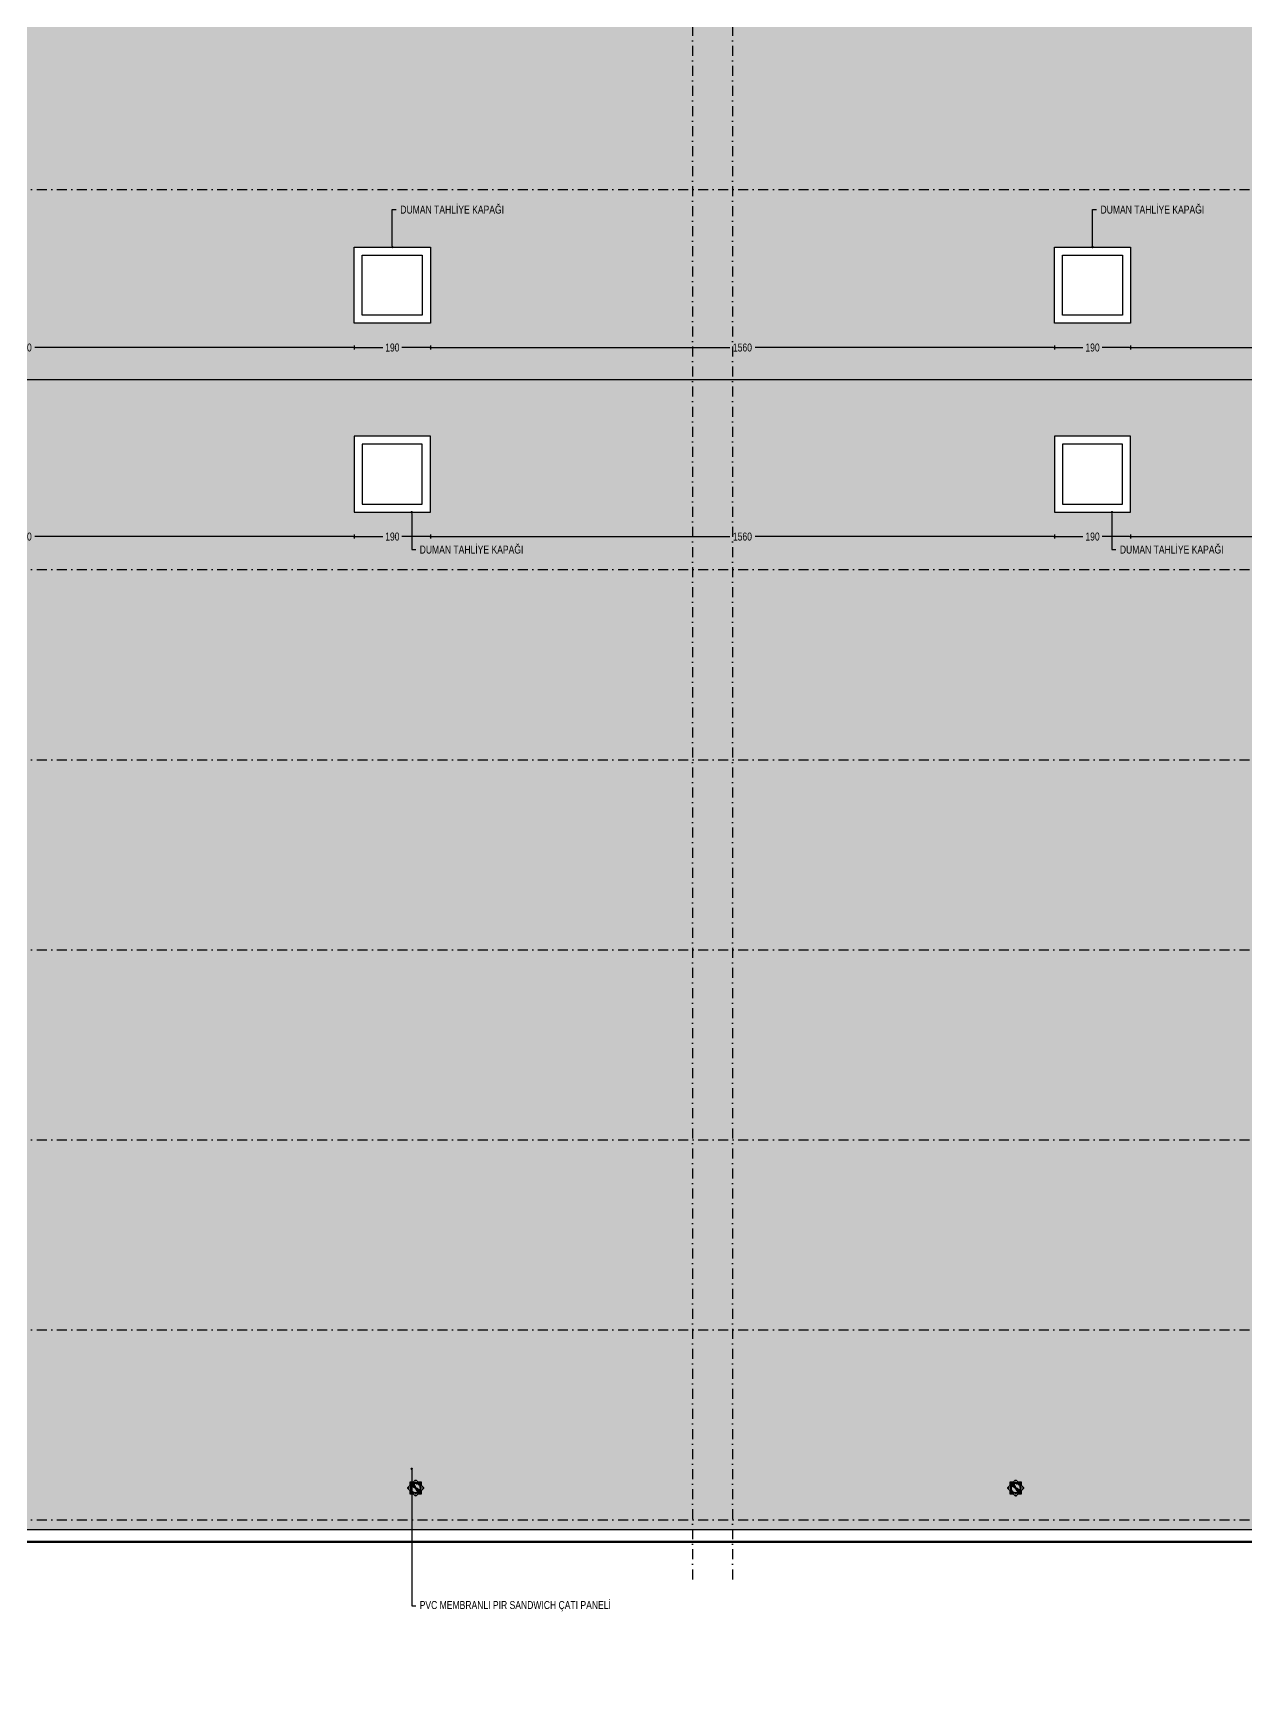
# Model space of a CAD drawing. Header units: centimetres. Extents: x 26569 to 160723, y -3143 to 14565.
# Drawn here: x 113858 to 116888, y 1129 to 5279 of the extents above; entities that cross this region are included whole.
import ezdxf
from ezdxf import colors
from ezdxf.entities.mleader import LeaderData, LeaderLine
from ezdxf.enums import TextEntityAlignment as Align
from ezdxf.math import Vec2, Vec3

# ---------------------------------------------------------------- set-up
doc = ezdxf.new("R2010")
doc.units = ezdxf.units.CM
doc.header["$LTSCALE"] = 100
doc.linetypes.add('DASHDOT2', pattern=[0.5, 0.25, -0.125, 0, -0.125])
for name, color, linetype in [('A-ANNO-DIMS', 187, 'Continuous'), ('A-ANNO-GRID', 155, 'DASHDOT2'), ('A-ELEV-01', 255, 'Continuous'), ('A-HATCH', 253, 'Continuous'), ('A-ROOF-OTLN', 32, 'Continuous'), ('GEB-KONTUR-A', 5, 'Continuous')]:
    doc.layers.add(name, color=color, linetype=linetype)
doc.layers.add('Arbeitspunkt(DIN)', color=7, linetype='Continuous', lineweight=25)
doc.layers.add('GEB-ZONE', color=1, linetype='Continuous', lineweight=50)
for name, color, linetype, lineweight, true_color in [('GEB-ART-NR', 1, 'Continuous', 18, 0xff0000), ('GEB-BEZUG', 2, 'Continuous', 50, 0xffff00), ('GEB-TEXT', 5, 'Continuous', 18, 0x0000ff)]:
    doc.layers.add(name, color=color, linetype=linetype, lineweight=lineweight, true_color=true_color)
doc.styles.add('Fields_100', font='act_simplex.shx', dxfattribs={"width": 0.8, "height": 20})
doc.styles.get("Standard").update_dxf_attribs({"font": 'act_simplex.shx', "width": 0.8, "height": 18})
doc.dimstyles.new('FIELDS_100', dxfattribs={"dimscale": 0, "dimtxt": 20, "dimasz": 5, "dimexe": 5, "dimexo": 5, "dimgap": 5, "dimtad": 0, "dimdec": 0, "dimzin": 0, "dimdsep": 46, "dimtxsty": 'Fields_100', "dimblk": 'DOT', "dimcen": 0.09, "dimclrt": 50, "dimadec": 0, "dimazin": 0, "dimtfac": 1, "dimtdec": 0, "dimtix": 1, "dimtofl": 0, "dimtmove": 1, "dimatfit": 3, "dimfxl": 5, "dimfxlon": 1, "dimtolj": 1, "dimtzin": 0, "dimarcsym": 0})

# ---------------------------------------------------------------- blocks, each defined once
blk = doc.blocks.new('_Dot')
at = {"color": 0, "linetype": 'ByBlock', "lineweight": -2}
blk.add_line((-0.5, 0), (-1, 0), dxfattribs=at)
at = {"color": 0, "linetype": 'ByBlock', "const_width": 0.5}
blk.add_lwpolyline([(-0.25, 0, 1), (0.25, 0, 1)], format="xyb", close=True, dxfattribs=at)
blk = doc.blocks.new('*D795')
at = {"layer": 'A-ANNO-DIMS', "color": 0, "lineweight": -2, "transparency": 16777216}
for p, q in [((113000.3, 4498.7), (113000.3, 4488.7)), ((113005.3, 4493.7), (113798.6, 4493.7)), ((114655.3, 4493.7), (113861.9, 4493.7)), ((114660.3, 4498.7), (114660.3, 4488.7))]:
    blk.add_line(p, q, dxfattribs=at)
at = {"layer": 'DEFPOINTS', "color": 0, "transparency": 16777216}
for p in [(113000.3, 4554.9), (114660.3, 4554.9), (114660.3, 4493.7)]:
    blk.add_point(p, dxfattribs=at)
at = {"layer": 'A-ANNO-DIMS', "color": 0, "lineweight": -2, "transparency": 16777216, "xscale": 5, "yscale": 5, "zscale": 5, "rotation": 180}
blk.add_blockref('_Dot', (113000.3, 4493.7), dxfattribs=at)
at = {"layer": 'A-ANNO-DIMS', "color": 0, "lineweight": -2, "transparency": 16777216, "xscale": 5, "yscale": 5, "zscale": 5}
blk.add_blockref('_Dot', (114660.3, 4493.7), dxfattribs=at)
at = {"layer": 'A-ANNO-DIMS', "color": 50, "transparency": 16777216, "insert": (113830.3, 4493.7), "char_height": 20, "attachment_point": 5, "style": 'Fields_100'}
blk.add_mtext('\\A1;1660', dxfattribs=at)
blk = doc.blocks.new('*D796')
at = {"layer": 'A-ANNO-DIMS', "color": 0, "lineweight": -2, "transparency": 16777216}
for p, q in [((114660.3, 4498.7), (114660.3, 4488.7)), ((114665.3, 4493.7), (114731.2, 4493.7)), ((114845.3, 4493.7), (114779.3, 4493.7)), ((114850.3, 4498.7), (114850.3, 4488.7))]:
    blk.add_line(p, q, dxfattribs=at)
at = {"layer": 'DEFPOINTS', "color": 0, "transparency": 16777216}
for p in [(114660.3, 4554.9), (114850.3, 4554.9), (114850.3, 4493.7)]:
    blk.add_point(p, dxfattribs=at)
at = {"layer": 'A-ANNO-DIMS', "color": 0, "lineweight": -2, "transparency": 16777216, "xscale": 5, "yscale": 5, "zscale": 5, "rotation": 180}
blk.add_blockref('_Dot', (114660.3, 4493.7), dxfattribs=at)
at = {"layer": 'A-ANNO-DIMS', "color": 0, "lineweight": -2, "transparency": 16777216, "xscale": 5, "yscale": 5, "zscale": 5}
blk.add_blockref('_Dot', (114850.3, 4493.7), dxfattribs=at)
at = {"layer": 'A-ANNO-DIMS', "color": 50, "transparency": 16777216, "insert": (114755.3, 4493.7), "char_height": 20, "attachment_point": 5, "style": 'Fields_100'}
blk.add_mtext('\\A1;190', dxfattribs=at)
blk = doc.blocks.new('*D797')
at = {"layer": 'A-ANNO-DIMS', "color": 0, "lineweight": -2, "transparency": 16777216}
for p, q in [((114850.3, 4498.7), (114850.3, 4488.7)), ((114855.3, 4493.7), (115598.6, 4493.7)), ((116405.3, 4493.7), (115661.9, 4493.7)), ((116410.3, 4498.7), (116410.3, 4488.7))]:
    blk.add_line(p, q, dxfattribs=at)
at = {"layer": 'DEFPOINTS', "color": 0, "transparency": 16777216}
for p in [(114850.3, 4554.9), (116410.3, 4554.9), (116410.3, 4493.7)]:
    blk.add_point(p, dxfattribs=at)
at = {"layer": 'A-ANNO-DIMS', "color": 0, "lineweight": -2, "transparency": 16777216, "xscale": 5, "yscale": 5, "zscale": 5, "rotation": 180}
blk.add_blockref('_Dot', (114850.3, 4493.7), dxfattribs=at)
at = {"layer": 'A-ANNO-DIMS', "color": 0, "lineweight": -2, "transparency": 16777216, "xscale": 5, "yscale": 5, "zscale": 5}
blk.add_blockref('_Dot', (116410.3, 4493.7), dxfattribs=at)
at = {"layer": 'A-ANNO-DIMS', "color": 50, "transparency": 16777216, "insert": (115630.3, 4493.7), "char_height": 20, "attachment_point": 5, "style": 'Fields_100'}
blk.add_mtext('\\A1;1560', dxfattribs=at)
blk = doc.blocks.new('*D798')
at = {"layer": 'A-ANNO-DIMS', "color": 0, "lineweight": -2, "transparency": 16777216}
for p, q in [((116410.3, 4498.7), (116410.3, 4488.7)), ((116415.3, 4493.7), (116481.2, 4493.7)), ((116595.3, 4493.7), (116529.3, 4493.7)), ((116600.3, 4498.7), (116600.3, 4488.7))]:
    blk.add_line(p, q, dxfattribs=at)
at = {"layer": 'DEFPOINTS', "color": 0, "transparency": 16777216}
for p in [(116410.3, 4554.9), (116600.3, 4554.9), (116600.3, 4493.7)]:
    blk.add_point(p, dxfattribs=at)
at = {"layer": 'A-ANNO-DIMS', "color": 0, "lineweight": -2, "transparency": 16777216, "xscale": 5, "yscale": 5, "zscale": 5, "rotation": 180}
blk.add_blockref('_Dot', (116410.3, 4493.7), dxfattribs=at)
at = {"layer": 'A-ANNO-DIMS', "color": 0, "lineweight": -2, "transparency": 16777216, "xscale": 5, "yscale": 5, "zscale": 5}
blk.add_blockref('_Dot', (116600.3, 4493.7), dxfattribs=at)
at = {"layer": 'A-ANNO-DIMS', "color": 50, "transparency": 16777216, "insert": (116505.3, 4493.7), "char_height": 20, "attachment_point": 5, "style": 'Fields_100'}
blk.add_mtext('\\A1;190', dxfattribs=at)
blk = doc.blocks.new('*D799')
at = {"layer": 'A-ANNO-DIMS', "color": 0, "lineweight": -2, "transparency": 16777216}
for p, q in [((116600.3, 4498.7), (116600.3, 4488.7)), ((116605.3, 4493.7), (117375.1, 4493.7)), ((118205.3, 4493.7), (117435.4, 4493.7)), ((118210.3, 4498.7), (118210.3, 4488.7))]:
    blk.add_line(p, q, dxfattribs=at)
at = {"layer": 'DEFPOINTS', "color": 0, "transparency": 16777216}
for p in [(116600.3, 4554.9), (118210.3, 4554.9), (118210.3, 4493.7)]:
    blk.add_point(p, dxfattribs=at)
at = {"layer": 'A-ANNO-DIMS', "color": 0, "lineweight": -2, "transparency": 16777216, "xscale": 5, "yscale": 5, "zscale": 5, "rotation": 180}
blk.add_blockref('_Dot', (116600.3, 4493.7), dxfattribs=at)
at = {"layer": 'A-ANNO-DIMS', "color": 0, "lineweight": -2, "transparency": 16777216, "xscale": 5, "yscale": 5, "zscale": 5}
blk.add_blockref('_Dot', (118210.3, 4493.7), dxfattribs=at)
at = {"layer": 'A-ANNO-DIMS', "color": 50, "transparency": 16777216, "insert": (117405.3, 4493.7), "char_height": 20, "attachment_point": 5, "style": 'Fields_100'}
blk.add_mtext('\\A1;1610', dxfattribs=at)
blk = doc.blocks.new('*D816')
at = {"layer": 'A-ANNO-DIMS', "color": 0, "lineweight": -2, "transparency": 16777216}
for p, q in [((113000.3, 4026.2), (113000.3, 4016.2)), ((114660.3, 4026.2), (114660.3, 4016.2)), ((113005.3, 4021.2), (113798.6, 4021.2)), ((114655.3, 4021.2), (113861.9, 4021.2))]:
    blk.add_line(p, q, dxfattribs=at)
at = {"layer": 'DEFPOINTS', "color": 0, "transparency": 16777216}
for p in [(113000.3, 4082.4), (114660.3, 4082.4), (114660.3, 4021.2)]:
    blk.add_point(p, dxfattribs=at)
at = {"layer": 'A-ANNO-DIMS', "color": 0, "lineweight": -2, "transparency": 16777216, "xscale": 5, "yscale": 5, "zscale": 5, "rotation": 180}
blk.add_blockref('_Dot', (113000.3, 4021.2), dxfattribs=at)
at = {"layer": 'A-ANNO-DIMS', "color": 0, "lineweight": -2, "transparency": 16777216, "xscale": 5, "yscale": 5, "zscale": 5}
blk.add_blockref('_Dot', (114660.3, 4021.2), dxfattribs=at)
at = {"layer": 'A-ANNO-DIMS', "color": 50, "transparency": 16777216, "insert": (113830.3, 4021.2), "char_height": 20, "attachment_point": 5, "style": 'Fields_100'}
blk.add_mtext('\\A1;1660', dxfattribs=at)
blk = doc.blocks.new('*D817')
at = {"layer": 'A-ANNO-DIMS', "color": 0, "lineweight": -2, "transparency": 16777216}
for p, q in [((114660.3, 4026.2), (114660.3, 4016.2)), ((114850.3, 4026.2), (114850.3, 4016.2)), ((114665.3, 4021.2), (114731.2, 4021.2)), ((114845.3, 4021.2), (114779.3, 4021.2))]:
    blk.add_line(p, q, dxfattribs=at)
at = {"layer": 'DEFPOINTS', "color": 0, "transparency": 16777216}
for p in [(114660.3, 4082.4), (114850.3, 4082.4), (114850.3, 4021.2)]:
    blk.add_point(p, dxfattribs=at)
at = {"layer": 'A-ANNO-DIMS', "color": 0, "lineweight": -2, "transparency": 16777216, "xscale": 5, "yscale": 5, "zscale": 5, "rotation": 180}
blk.add_blockref('_Dot', (114660.3, 4021.2), dxfattribs=at)
at = {"layer": 'A-ANNO-DIMS', "color": 0, "lineweight": -2, "transparency": 16777216, "xscale": 5, "yscale": 5, "zscale": 5}
blk.add_blockref('_Dot', (114850.3, 4021.2), dxfattribs=at)
at = {"layer": 'A-ANNO-DIMS', "color": 50, "transparency": 16777216, "insert": (114755.3, 4021.2), "char_height": 20, "attachment_point": 5, "style": 'Fields_100'}
blk.add_mtext('\\A1;190', dxfattribs=at)
blk = doc.blocks.new('*D818')
at = {"layer": 'A-ANNO-DIMS', "color": 0, "lineweight": -2, "transparency": 16777216}
for p, q in [((114850.3, 4026.2), (114850.3, 4016.2)), ((116410.3, 4026.2), (116410.3, 4016.2)), ((114855.3, 4021.2), (115598.6, 4021.2)), ((116405.3, 4021.2), (115661.9, 4021.2))]:
    blk.add_line(p, q, dxfattribs=at)
at = {"layer": 'DEFPOINTS', "color": 0, "transparency": 16777216}
for p in [(114850.3, 4082.4), (116410.3, 4082.4), (116410.3, 4021.2)]:
    blk.add_point(p, dxfattribs=at)
at = {"layer": 'A-ANNO-DIMS', "color": 0, "lineweight": -2, "transparency": 16777216, "xscale": 5, "yscale": 5, "zscale": 5, "rotation": 180}
blk.add_blockref('_Dot', (114850.3, 4021.2), dxfattribs=at)
at = {"layer": 'A-ANNO-DIMS', "color": 0, "lineweight": -2, "transparency": 16777216, "xscale": 5, "yscale": 5, "zscale": 5}
blk.add_blockref('_Dot', (116410.3, 4021.2), dxfattribs=at)
at = {"layer": 'A-ANNO-DIMS', "color": 50, "transparency": 16777216, "insert": (115630.3, 4021.2), "char_height": 20, "attachment_point": 5, "style": 'Fields_100'}
blk.add_mtext('\\A1;1560', dxfattribs=at)
blk = doc.blocks.new('*D819')
at = {"layer": 'A-ANNO-DIMS', "color": 0, "lineweight": -2, "transparency": 16777216}
for p, q in [((116410.3, 4026.2), (116410.3, 4016.2)), ((116600.3, 4026.2), (116600.3, 4016.2)), ((116415.3, 4021.2), (116481.2, 4021.2)), ((116595.3, 4021.2), (116529.3, 4021.2))]:
    blk.add_line(p, q, dxfattribs=at)
at = {"layer": 'DEFPOINTS', "color": 0, "transparency": 16777216}
for p in [(116410.3, 4082.4), (116600.3, 4082.4), (116600.3, 4021.2)]:
    blk.add_point(p, dxfattribs=at)
at = {"layer": 'A-ANNO-DIMS', "color": 0, "lineweight": -2, "transparency": 16777216, "xscale": 5, "yscale": 5, "zscale": 5, "rotation": 180}
blk.add_blockref('_Dot', (116410.3, 4021.2), dxfattribs=at)
at = {"layer": 'A-ANNO-DIMS', "color": 0, "lineweight": -2, "transparency": 16777216, "xscale": 5, "yscale": 5, "zscale": 5}
blk.add_blockref('_Dot', (116600.3, 4021.2), dxfattribs=at)
at = {"layer": 'A-ANNO-DIMS', "color": 50, "transparency": 16777216, "insert": (116505.3, 4021.2), "char_height": 20, "attachment_point": 5, "style": 'Fields_100'}
blk.add_mtext('\\A1;190', dxfattribs=at)
blk = doc.blocks.new('*D820')
at = {"layer": 'A-ANNO-DIMS', "color": 0, "lineweight": -2, "transparency": 16777216}
for p, q in [((116600.3, 4026.2), (116600.3, 4016.2)), ((118210.3, 4026.2), (118210.3, 4016.2)), ((116605.3, 4021.2), (117375.1, 4021.2)), ((118205.3, 4021.2), (117435.4, 4021.2))]:
    blk.add_line(p, q, dxfattribs=at)
at = {"layer": 'DEFPOINTS', "color": 0, "transparency": 16777216}
for p in [(116600.3, 4082.4), (118210.3, 4082.4), (118210.3, 4021.2)]:
    blk.add_point(p, dxfattribs=at)
at = {"layer": 'A-ANNO-DIMS', "color": 0, "lineweight": -2, "transparency": 16777216, "xscale": 5, "yscale": 5, "zscale": 5, "rotation": 180}
blk.add_blockref('_Dot', (116600.3, 4021.2), dxfattribs=at)
at = {"layer": 'A-ANNO-DIMS', "color": 0, "lineweight": -2, "transparency": 16777216, "xscale": 5, "yscale": 5, "zscale": 5}
blk.add_blockref('_Dot', (118210.3, 4021.2), dxfattribs=at)
at = {"layer": 'A-ANNO-DIMS', "color": 50, "transparency": 16777216, "insert": (117405.3, 4021.2), "char_height": 20, "attachment_point": 5, "style": 'Fields_100'}
blk.add_mtext('\\A1;1610', dxfattribs=at)
blk = doc.blocks.new('*D851')
at = {"layer": 'A-ANNO-DIMS', "color": 0, "lineweight": -2, "transparency": 16777216}
for p, q in [((113812.8, 780.9), (113812.8, 770.9)), ((113817.8, 775.9), (119197.2, 775.9)), ((124655.3, 775.9), (119275.8, 775.9)), ((124660.3, 780.9), (124660.3, 770.9))]:
    blk.add_line(p, q, dxfattribs=at)
at = {"layer": 'DEFPOINTS', "color": 0, "transparency": 16777216}
for p in [(124660.3, 1508.6), (113812.8, 853.6, 0), (124660.3, 775.9)]:
    blk.add_point(p, dxfattribs=at)
at = {"layer": 'A-ANNO-DIMS', "color": 0, "lineweight": -2, "transparency": 16777216, "xscale": 5, "yscale": 5, "zscale": 5, "rotation": 180}
blk.add_blockref('_Dot', (113812.8, 775.9), dxfattribs=at)
at = {"layer": 'A-ANNO-DIMS', "color": 0, "lineweight": -2, "transparency": 16777216, "xscale": 5, "yscale": 5, "zscale": 5}
blk.add_blockref('_Dot', (124660.3, 775.9), dxfattribs=at)
at = {"layer": 'A-ANNO-DIMS', "color": 50, "transparency": 16777216, "insert": (119236.5, 775.9), "char_height": 20, "attachment_point": 5, "style": 'Fields_100'}
blk.add_mtext('\\A1;10848', dxfattribs=at)
blk = doc.blocks.new('Einfügepunkt')
at = {"layer": 'GEB-BEZUG'}
for p, q in [((-1, -1), (1, 1)), ((-1, 1), (1, -1))]:
    blk.add_line(p, q, dxfattribs=at)
blk = doc.blocks.new('098')
at = {"layer": 'Arbeitspunkt(DIN)', "ltscale": 25}
for q in [(-2, 0), (0, 2), (2, 0), (0, -2)]:
    blk.add_line((0, 0), q, dxfattribs=at)
at = {"layer": 'GEB-KONTUR-A', "ltscale": 25}
for p, q in [((-14, 198), (-198, 14)), ((-198, -14), (-198, 14)), ((-148, 67), (-67, 147)), ((-148, 147), (-148, 67)), ((-67, 147), (-148, 147)), ((-148, 67), (-148, 65)), ((-129, 2), (-131, 0)), ((-131, 0), (-123, 0)), ((-131, 0), (-129, -2)), ((-129, 2), (-122, 2)), ((-124, 35), (-126, 34)), ((-126, 34), (-119, 32)), ((-126, 34), (-125, 32)), ((-125, 32), (-118, 30)), ((-124, 35), (-117, 33)), ((-122, 2), (-123, 0)), ((-123, 0), (-122, -2)), ((-118, 2), (-122, 2)), ((-118, 11), (-120, 11)), ((-117, 33), (-119, 32)), ((-119, 32), (-118, 30)), ((-117, 15), (-119, 15)), ((-118, 30), (-114, 29)), ((-118, 22), (-116, 22)), ((-113, 32), (-117, 33)), ((-111, 66), (-113, 65)), ((-113, 65), (-106, 61)), ((-113, 65), (-113, 63)), ((-113, 63), (-105, 59)), ((-111, 66), (-103, 62)), ((-106, 61), (-103, 62)), ((-105, 60), (-106, 61)), ((-103, 58), (-105, 60)), ((-105, 60), (-105, 59)), ((-105, 59), (-103, 57)), ((-103, 62), (-101, 61)), ((-103, 57), (-103, 58)), ((-79, 43), (-103, 58)), ((-103, 57), (-77, 41)), ((-90, 92), (-92, 92)), ((-92, 92), (-86, 86)), ((-92, 92), (-92, 90)), ((-92, 90), (-86, 84)), ((-90, 92), (-84, 86)), ((-86, 86), (-84, 86)), ((-86, 86), (-77, 77)), ((-86, 84), (-86, 86)), ((-85, 82), (-86, 84)), ((-84, 86), (-82, 85)), ((-77, 77), (-27, 27)), ((-73, 38), (-77, 41)), ((-73, 38), (-43, 19)), ((-43, 19), (-73, 39)), ((-65, 147), (-67, 147)), ((-65, 113), (-66, 111)), ((-66, 111), (-62, 103)), ((-65, 113), (-61, 106)), ((-63, 113), (-65, 113)), ((-63, 113), (-59, 105)), ((-62, 103), (-61, 106)), ((-61, 101), (-62, 103)), ((-61, 106), (-59, 105)), ((-59, 105), (-57, 103)), ((-57, 103), (-41, 77)), ((-47, 108), (-42, 98)), ((-39, 99), (-43, 110)), ((-27, 27), (-43, 19)), ((-43, 19), (-42, 18)), ((-42, 19), (-43, 19)), ((-43, 19), (-42, 19)), ((-43, 19), (-43, 19)), ((-42, 98), (-39, 99)), ((-42, 19), (-27, 27)), ((-26, 26), (-42, 18)), ((-42, 18), (-6, -6)), ((-42, 18), (-41, 18)), ((-42, 18), (-42, 18)), ((-41, 18), (-42, 18)), ((-41, 77), (-38, 73)), ((-41, 18), (-26, 26)), ((-5, -5), (-41, 18)), ((-39, 72), (-14, 34)), ((-13, 35), (-38, 73)), ((-34, 126), (-35, 124)), ((-35, 124), (-33, 117)), ((-32, 125), (-34, 126)), ((-34, 126), (-32, 119)), ((-33, 117), (-32, 119)), ((-32, 113), (-33, 117)), ((-32, 125), (-30, 118)), ((-32, 119), (-30, 118)), ((-30, 118), (-29, 114)), ((-27, 27), (-14, 34)), ((-14, 34), (-27, 27)), ((-27, 27), (-27, 27)), ((-27, 27), (-27, 27)), ((-26, 26), (-13, 33)), ((-13, 33), (-26, 26)), ((-26, 26), (-26, 26)), ((-26, 26), (-26, 26)), ((-26, 26), (0, 0)), ((-17, 117), (-16, 105)), ((-16, 105), (-12, 106)), ((-14, 198), (14, 198)), ((-12, 106), (-14, 117)), ((-13, 35), (-14, 34)), ((-14, 34), (-13, 35)), ((-14, 34), (-14, 34)), ((-12, 33), (-13, 35)), ((-13, 33), (-12, 33)), ((-13, 33), (-13, 33)), ((-12, 33), (-13, 33)), ((-13, 33), (5, 5)), ((6, 6), (-12, 33)), ((0, 0), (-5, -5)), ((0, 131), (-2, 129)), ((-2, 129), (-2, 122)), ((-2, 122), (0, 123)), ((-2, 118), (-2, 122)), ((2, 129), (0, 131)), ((0, 131), (0, 123)), ((0, 123), (2, 122)), ((5, 5), (0, 0)), ((0, 0), (26, -26)), ((2, 129), (2, 122)), ((2, 122), (2, 118)), ((6, 6), (5, 5)), ((5, 5), (41, -18)), ((42, -18), (6, 6)), ((14, 117), (12, 106)), ((12, 106), (16, 105)), ((198, 14), (14, 198)), ((16, 105), (17, 117)), ((29, 114), (30, 118)), ((32, 125), (30, 118)), ((30, 118), (32, 119)), ((34, 126), (32, 125)), ((34, 126), (32, 119)), ((32, 119), (33, 117)), ((33, 117), (32, 113)), ((35, 124), (33, 117)), ((35, 124), (34, 126)), ((43, 110), (39, 99)), ((39, 99), (42, 98)), ((42, 98), (47, 108)), ((57, 103), (59, 106)), ((63, 113), (59, 106)), ((59, 106), (62, 107)), ((62, 104), (61, 101)), ((65, 113), (62, 107)), ((66, 111), (62, 104)), ((62, 107), (62, 104)), ((65, 113), (63, 113)), ((70, 95), (63, 85)), ((63, 85), (66, 83)), ((67, 147), (65, 147)), ((66, 111), (65, 113)), ((66, 83), (73, 93)), ((67, 147), (147, 67)), ((147, 147), (67, 147)), ((82, 85), (85, 87)), ((93, 73), (83, 66)), ((83, 66), (85, 63)), ((90, 92), (85, 87)), ((85, 87), (87, 87)), ((87, 85), (85, 82)), ((85, 63), (95, 70)), ((92, 92), (87, 87)), ((92, 90), (87, 85)), ((87, 87), (87, 85)), ((92, 92), (90, 92)), ((92, 90), (92, 92)), ((108, 47), (98, 42)), ((98, 42), (99, 39)), ((99, 39), (110, 43)), ((101, 61), (104, 62)), ((106, 59), (103, 57)), ((111, 66), (104, 62)), ((104, 62), (107, 62)), ((117, 17), (105, 16)), ((105, 16), (106, 12)), ((113, 63), (106, 59)), ((107, 62), (106, 59)), ((106, 12), (117, 14)), ((113, 65), (107, 62)), ((113, 65), (111, 66)), ((113, 63), (113, 65)), ((113, 32), (117, 33)), ((118, 30), (114, 29)), ((116, 22), (118, 22)), ((124, 35), (117, 33)), ((117, 33), (119, 32)), ((117, 15), (119, 15)), ((125, 32), (118, 30)), ((119, 32), (118, 30)), ((120, 11), (118, 11)), ((118, 2), (122, 2)), ((126, 34), (119, 32)), ((129, 2), (122, 2)), ((122, 2), (123, 0)), ((123, 0), (122, -2)), ((131, 0), (123, 0)), ((126, 34), (124, 35)), ((125, 32), (126, 34)), ((131, 0), (129, 2)), ((129, -2), (131, 0)), ((147, 67), (147, 147)), ((147, 65), (147, 67)), ((198, 14), (198, -14)), ((-198, -14), (-14, -198)), ((-148, -65), (-148, -67)), ((-67, -148), (-148, -67)), ((-148, -67), (-148, -148)), ((-148, -148), (-67, -148)), ((-129, -2), (-122, -2)), ((-126, -34), (-119, -32)), ((-125, -32), (-126, -34)), ((-126, -34), (-124, -35)), ((-125, -32), (-118, -30)), ((-124, -35), (-117, -33)), ((-122, -2), (-118, -2)), ((-120, -11), (-118, -11)), ((-117, -15), (-119, -15)), ((-118, -30), (-119, -32)), ((-119, -32), (-117, -33)), ((-116, -22), (-118, -22)), ((-114, -29), (-118, -30)), ((-117, -33), (-113, -32)), ((-113, -63), (-106, -59)), ((-113, -65), (-107, -62)), ((-113, -63), (-113, -65)), ((-113, -65), (-111, -66)), ((-111, -66), (-104, -62)), ((-106, -59), (-107, -62)), ((-107, -62), (-104, -62)), ((-103, -57), (-106, -59)), ((-104, -62), (-101, -61)), ((-92, -90), (-87, -85)), ((-92, -92), (-87, -87)), ((-92, -90), (-92, -92)), ((-92, -92), (-90, -92)), ((-90, -92), (-85, -87)), ((-85, -82), (-87, -85)), ((-87, -85), (-87, -87)), ((-87, -87), (-85, -87)), ((-85, -87), (-82, -85)), ((-67, -148), (-65, -148)), ((-66, -111), (-62, -104)), ((-66, -111), (-65, -113)), ((-65, -113), (-62, -107)), ((-65, -113), (-63, -113)), ((-63, -113), (-59, -106)), ((-61, -101), (-62, -104)), ((-62, -104), (-62, -107)), ((-62, -107), (-59, -106)), ((-59, -106), (-57, -103)), ((-35, -124), (-33, -117)), ((-35, -124), (-34, -126)), ((-34, -126), (-32, -119)), ((-34, -126), (-32, -125)), ((-32, -113), (-33, -117)), ((-33, -117), (-32, -119)), ((-32, -119), (-30, -118)), ((-32, -125), (-30, -118)), ((-30, -118), (-29, -114)), ((14, -198), (-14, -198)), ((-6, -6), (-5, -5)), ((-6, -6), (12, -33)), ((13, -33), (-5, -5)), ((-2, -118), (-2, -122)), ((-2, -122), (0, -123)), ((-2, -129), (-2, -122)), ((-2, -129), (0, -131)), ((0, -123), (2, -122)), ((0, -131), (0, -123)), ((0, -131), (2, -129)), ((2, -122), (2, -118)), ((2, -129), (2, -122)), ((12, -33), (13, -35)), ((12, -33), (13, -33)), ((13, -33), (12, -33)), ((26, -26), (13, -33)), ((13, -33), (26, -26)), ((13, -33), (13, -33)), ((13, -35), (14, -34)), ((14, -34), (13, -35)), ((13, -35), (38, -73)), ((14, -198), (198, -14)), ((27, -27), (14, -34)), ((14, -34), (27, -27)), ((14, -34), (14, -34)), ((39, -73), (14, -34)), ((26, -26), (42, -18)), ((41, -18), (26, -26)), ((26, -26), (26, -26)), ((26, -26), (26, -26)), ((27, -27), (43, -19)), ((42, -19), (27, -27)), ((27, -27), (27, -27)), ((27, -27), (27, -27)), ((27, -27), (77, -77)), ((29, -114), (30, -118)), ((30, -118), (32, -119)), ((32, -125), (30, -118)), ((33, -117), (32, -113)), ((32, -119), (33, -117)), ((34, -126), (32, -119)), ((32, -125), (34, -126)), ((35, -124), (33, -117)), ((34, -126), (35, -124)), ((41, -77), (38, -73)), ((42, -18), (41, -18)), ((41, -18), (42, -18)), ((41, -77), (57, -103)), ((43, -19), (42, -18)), ((42, -18), (42, -18)), ((42, -19), (43, -19)), ((43, -19), (42, -19)), ((73, -38), (43, -19)), ((43, -19), (43, -19)), ((43, -19), (72, -39)), ((58, -103), (43, -79)), ((57, -103), (59, -105)), ((58, -103), (57, -103)), ((60, -105), (58, -103)), ((59, -105), (60, -105)), ((63, -113), (59, -105)), ((61, -106), (60, -105)), ((61, -101), (62, -103)), ((62, -103), (61, -106)), ((65, -113), (61, -106)), ((66, -111), (62, -103)), ((63, -113), (65, -113)), ((65, -113), (66, -111)), ((65, -148), (67, -148)), ((147, -67), (67, -148)), ((67, -148), (147, -148)), ((73, -38), (77, -41)), ((77, -41), (103, -57)), ((77, -77), (86, -86)), ((84, -86), (82, -85)), ((86, -86), (84, -86)), ((90, -92), (84, -86)), ((85, -82), (86, -84)), ((86, -84), (86, -86)), ((92, -90), (86, -84)), ((92, -92), (86, -86)), ((90, -92), (92, -92)), ((92, -92), (92, -90)), ((99, -39), (98, -42)), ((98, -42), (108, -47)), ((110, -43), (99, -39)), ((103, -62), (101, -61)), ((103, -57), (105, -59)), ((106, -61), (103, -62)), ((111, -66), (103, -62)), ((106, -12), (105, -16)), ((105, -16), (117, -17)), ((105, -59), (106, -61)), ((113, -63), (105, -59)), ((117, -14), (106, -12)), ((113, -65), (106, -61)), ((111, -66), (113, -65)), ((117, -33), (113, -32)), ((113, -65), (113, -63)), ((114, -29), (118, -30)), ((118, -22), (116, -22)), ((117, -15), (119, -15)), ((119, -32), (117, -33)), ((124, -35), (117, -33)), ((122, -2), (118, -2)), ((118, -11), (120, -11)), ((125, -32), (118, -30)), ((118, -30), (119, -32)), ((126, -34), (119, -32)), ((129, -2), (122, -2)), ((124, -35), (126, -34)), ((126, -34), (125, -32)), ((147, -148), (147, -67)), ((147, -67), (147, -65))]:
    blk.add_line(p, q, dxfattribs=at)
for centre, radius in [((-177, 0), 3), ((0, 0), 131), ((-124, 124), 4), ((0, 177), 3), ((124, 124), 4), ((177, 0), 3), ((-124, -124), 4), ((0, -177), 3), ((124, -124), 4)]:
    blk.add_circle(centre, radius, dxfattribs=at)
for centre, radius, start, end in [((0, 0), 129, 165.8007, 179.1993), ((0, 0), 126, 165.8198, 179.1802), ((0, 0), 129, 150.8007, 164.1993), ((0, 0), 126, 150.8198, 164.1802), ((0, 0), 121, 165.8539, 179.1461), ((0, 0), 120, 174.931, 179.1393), ((0, 0), 120, 169.3307, 172.8192), ((0, 0), 118, 165.8753, 179.1247), ((0, 0), 120, 165.8607, 169.3307), ((0, 0), 121, 150.8539, 164.1461), ((0, 0), 120, 150.8607, 164.1393), ((0, 0), 118, 150.8753, 164.1247), ((0, 0), 129, 135.8007, 149.1993), ((0, 0), 126, 135.8198, 149.1802), ((0, 0), 121, 135.8539, 149.1461), ((0, 0), 120, 135.8607, 149.1393), ((0, 0), 118, 135.8753, 149.1247), ((0, 0), 129, 120.8007, 134.1993), ((0, 0), 126, 120.8198, 134.1802), ((-59, 59), 25.8, 135, 218.8211), ((0, 0), 121, 120.8539, 134.1461), ((0, 0), 120, 120.8607, 134.1393), ((0, 0), 118, 120.8753, 134.1247), ((-59, 59), 25.8, 218.8211, 225.7807), ((-59, 59), 25.8, 44.2193, 135), ((0, 0), 129, 105.8007, 119.1993), ((0, 0), 126, 105.8198, 119.1802), ((0, 0), 121, 105.8539, 119.1461), ((0, 0), 120, 105.8607, 119.1393), ((0, 0), 118, 105.8753, 119.1247), ((0, 0), 118, 111.6247, 113.3753), ((0, 0), 129, 90.8007, 104.1993), ((0, 0), 126, 90.8198, 104.1802), ((0, 0), 121, 90.8539, 104.1461), ((0, 0), 120, 90.8607, 104.1393), ((0, 0), 118, 90.8753, 104.1247), ((0, 0), 118, 96.6247, 98.3753), ((0, 0), 129, 75.8007, 89.1993), ((0, 0), 126, 75.8198, 89.1802), ((0, 0), 121, 75.8539, 89.1461), ((0, 0), 120, 75.8607, 89.1393), ((0, 0), 118, 75.8753, 89.1247), ((0, 0), 118, 81.6247, 83.3753), ((0, 0), 118, 60.8753, 74.1247), ((0, 0), 121, 60.8539, 74.1461), ((0, 0), 120, 60.8607, 74.1393), ((0, 0), 126, 60.8198, 74.1802), ((0, 0), 129, 60.8007, 74.1993), ((0, 0), 118, 66.6247, 68.3753), ((0, 0), 118, 45.8753, 59.1247), ((0, 0), 121, 45.8539, 59.1461), ((0, 0), 120, 45.8607, 59.1393), ((0, 0), 126, 45.8198, 59.1802), ((0, 0), 129, 45.8007, 59.1993), ((0, 0), 118, 51.6247, 53.3753), ((0, 0), 118, 30.8753, 44.1247), ((0, 0), 120, 30.8607, 44.1393), ((0, 0), 121, 30.8539, 44.1461), ((0, 0), 126, 30.8198, 44.1802), ((0, 0), 129, 30.8007, 44.1993), ((0, 0), 118, 36.6247, 38.3753), ((0, 0), 118, 15.8753, 29.1247), ((0, 0), 120, 15.8607, 29.1393), ((0, 0), 121, 15.8539, 29.1461), ((0, 0), 118, 21.6247, 23.3753), ((0, 0), 126, 15.8198, 29.1802), ((0, 0), 129, 15.8007, 29.1993), ((0, 0), 118, 0.8753, 14.1247), ((0, 0), 120, 10.6693, 14.1393), ((0, 0), 121, 0.8539, 14.1461), ((0, 0), 118, 6.6247, 8.3753), ((0, 0), 120, 7.1808, 10.6693), ((0, 0), 120, 0.8607, 5.069), ((0, 0), 126, 0.8198, 14.1802), ((0, 0), 129, 0.8007, 14.1993), ((0, 0), 129, 180.8007, 194.1993), ((0, 0), 126, 180.8198, 194.1802), ((0, 0), 129, 195.8007, 209.1993), ((0, 0), 121, 180.8539, 194.1461), ((0, 0), 126, 195.8198, 209.1802), ((0, 0), 120, 180.8607, 185.069), ((0, 0), 120, 187.1808, 190.6693), ((0, 0), 118, 180.8753, 194.1247), ((0, 0), 120, 190.6693, 194.1393), ((0, 0), 121, 195.8539, 209.1461), ((0, 0), 120, 195.8607, 209.1393), ((0, 0), 118, 195.8753, 209.1247), ((0, 0), 129, 210.8007, 224.1993), ((0, 0), 126, 210.8198, 224.1802), ((0, 0), 121, 210.8539, 224.1461), ((0, 0), 120, 210.8607, 224.1393), ((0, 0), 118, 210.8753, 224.1247), ((0, 0), 129, 225.8007, 239.1993), ((0, 0), 126, 225.8198, 239.1802), ((0, 0), 120, 225.8607, 239.1393), ((0, 0), 121, 225.8539, 239.1461), ((0, 0), 118, 225.8753, 239.1247), ((0, 0), 129, 240.8007, 254.1993), ((0, 0), 126, 240.8198, 254.1802), ((0, 0), 121, 240.8539, 254.1461), ((0, 0), 120, 240.8607, 254.1393), ((0, 0), 118, 240.8753, 254.1247), ((0, 0), 129, 255.8007, 269.1993), ((0, 0), 126, 255.8198, 269.1802), ((0, 0), 121, 255.8539, 269.1461), ((0, 0), 118, 255.8753, 269.1247), ((0, 0), 120, 255.8607, 269.1393), ((0, 0), 118, 270.8753, 284.1247), ((0, 0), 120, 270.8607, 284.1393), ((0, 0), 121, 270.8539, 284.1461), ((0, 0), 126, 270.8198, 284.1802), ((0, 0), 129, 270.8007, 284.1993), ((0, 0), 118, 285.8753, 299.1247), ((0, 0), 120, 285.8607, 299.1393), ((0, 0), 121, 285.8539, 299.1461), ((0, 0), 126, 285.8198, 299.1802), ((0, 0), 129, 285.8007, 299.1993), ((59, -59), 25.8, 224.2193, 231.1789), ((59, -59), 25.8, 231.1789, 315), ((0, 0), 118, 300.8753, 314.1247), ((0, 0), 120, 300.8607, 314.1393), ((0, 0), 121, 300.8539, 314.1461), ((0, 0), 126, 300.8198, 314.1802), ((0, 0), 129, 300.8007, 314.1993), ((59, -59), 25.8, 315, 45.7807), ((0, 0), 118, 315.8753, 329.1247), ((0, 0), 120, 315.8607, 329.1393), ((0, 0), 121, 315.8539, 329.1461), ((0, 0), 126, 315.8198, 329.1802), ((0, 0), 129, 315.8007, 329.1993), ((0, 0), 118, 330.8753, 344.1247), ((0, 0), 120, 330.8607, 344.1393), ((0, 0), 121, 330.8539, 344.1461), ((0, 0), 118, 336.6247, 338.3753), ((0, 0), 126, 330.8198, 344.1802), ((0, 0), 129, 330.8007, 344.1993), ((0, 0), 118, 345.8753, 359.1247), ((0, 0), 120, 345.8607, 349.3307), ((0, 0), 121, 345.8539, 359.1461), ((0, 0), 118, 351.6247, 353.3753), ((0, 0), 120, 349.3307, 352.8192), ((0, 0), 120, 354.931, 359.1393), ((0, 0), 126, 345.8198, 359.1802), ((0, 0), 129, 345.8007, 359.1993)]:
    blk.add_arc(centre, radius, start, end, dxfattribs=at)
for points, knots in [([(-77, 77), (-78, 76), (-79, 75), (-82, 71), (-83, 68), (-84, 62), (-85, 59), (-84, 56), (-84, 54), (-83, 52), (-82, 47), (-81, 46), (-79, 43), (-77, 41), (-75, 39), (-74, 39), (-73, 38)], [-0.783062, -0.783062, -0.783062, -0.783062, -0.634163, -0.634163, -0.192454, -0.192454, 0.106051, 0.106051, 0.106051, 0.404556, 0.404556, 0.625445, 0.625445, 0.846335, 0.846335, 0.994853, 0.994853, 0.994853, 0.994853]), ([(-73, 39), (-74, 39), (-75, 40), (-77, 42), (-78, 43), (-80, 46), (-81, 48), (-83, 52), (-83, 54), (-84, 57), (-84, 59), (-84, 61), (-83, 67), (-81, 71), (-78, 75), (-77, 76), (-77, 77)], [-0.994853, -0.994853, -0.994853, -0.994853, -0.846335, -0.846335, -0.625445, -0.625445, -0.404556, -0.404556, -0.106051, -0.106051, -0.106051, 0.192454, 0.192454, 0.634163, 0.634163, 0.784802, 0.784802, 0.784802, 0.784802]), ([(-77, 77), (-76, 77), (-75, 78), (-72, 80), (-71, 81), (-67, 82), (-66, 83), (-61, 84), (-59, 84), (-57, 84), (-54, 83), (-52, 83), (-46, 80), (-43, 78), (-40, 75), (-39, 74), (-39, 73)], [2.356791, 2.356791, 2.356791, 2.356791, 2.50743, 2.50743, 2.728284, 2.728284, 2.949139, 2.949139, 3.247644, 3.247644, 3.247644, 3.546149, 3.546149, 3.987927, 3.987927, 4.136446, 4.136446, 4.136446, 4.136446]), ([(-38, 73), (-39, 74), (-39, 75), (-43, 79), (-46, 81), (-52, 83), (-54, 84), (-56, 84), (-59, 85), (-62, 84), (-66, 84), (-68, 83), (-71, 82), (-73, 81), (-75, 79), (-76, 78), (-77, 77)], [-4.136446, -4.136446, -4.136446, -4.136446, -3.987927, -3.987927, -3.546149, -3.546149, -3.247644, -3.247644, -3.247644, -2.949139, -2.949139, -2.728284, -2.728284, -2.50743, -2.50743, -2.358531, -2.358531, -2.358531, -2.358531]), ([(-77, 77), (-77, 77), (-77, 77), (-77, 77), (-77, 77), (-77, 77)], [0, 0, 0, 0, 0.0580714, 0.0580714, 0.1161431, 0.1161431, 0.1161431, 0.1161431]), ([(-73, 39), (-73, 39), (-73, 39), (-73, 39), (-73, 39), (-73, 39)], [-0.996814579, -0.996814579, -0.996814579, -0.996814579, -0.995833954, -0.995833954, -0.994853329, -0.994853329, -0.994853329, -0.994853329]), ([(-73, 38), (-73, 38), (-73, 38), (-73, 38), (-73, 38), (-73, 38)], [0.994853329, 0.994853329, 0.994853329, 0.994853329, 0.995833954, 0.995833954, 0.996814579, 0.996814579, 0.996814579, 0.996814579]), ([(38, -73), (39, -74), (39, -75), (43, -79), (46, -81), (52, -83), (54, -84), (56, -84), (59, -85), (62, -84), (66, -84), (68, -83), (71, -82), (73, -81), (75, -79), (76, -78), (77, -77)], [-4.136446, -4.136446, -4.136446, -4.136446, -3.987927, -3.987927, -3.546149, -3.546149, -3.247644, -3.247644, -3.247644, -2.949139, -2.949139, -2.728284, -2.728284, -2.50743, -2.50743, -2.358531, -2.358531, -2.358531, -2.358531]), ([(77, -77), (76, -77), (75, -78), (72, -80), (71, -81), (67, -82), (66, -83), (61, -84), (59, -84), (57, -84), (54, -83), (52, -83), (46, -80), (43, -78), (40, -75), (39, -74), (39, -73)], [2.356791, 2.356791, 2.356791, 2.356791, 2.50743, 2.50743, 2.728284, 2.728284, 2.949139, 2.949139, 3.247644, 3.247644, 3.247644, 3.546149, 3.546149, 3.987927, 3.987927, 4.136446, 4.136446, 4.136446, 4.136446]), ([(72, -39), (72, -39), (72, -39), (73, -39), (73, -39), (73, -39)], [-0.996814579, -0.996814579, -0.996814579, -0.996814579, -0.995833954, -0.995833954, -0.994853329, -0.994853329, -0.994853329, -0.994853329]), ([(73, -38), (73, -38), (73, -38), (73, -38), (73, -38), (73, -38)], [0.994853329, 0.994853329, 0.994853329, 0.994853329, 0.995833954, 0.995833954, 0.996814579, 0.996814579, 0.996814579, 0.996814579]), ([(77, -77), (78, -76), (79, -75), (82, -71), (83, -68), (84, -62), (85, -59), (84, -56), (84, -54), (83, -52), (82, -47), (81, -46), (79, -43), (77, -41), (75, -39), (74, -39), (73, -38)], [-0.783062, -0.783062, -0.783062, -0.783062, -0.634163, -0.634163, -0.192454, -0.192454, 0.106051, 0.106051, 0.106051, 0.404556, 0.404556, 0.625445, 0.625445, 0.846335, 0.846335, 0.994853, 0.994853, 0.994853, 0.994853]), ([(73, -39), (74, -39), (75, -40), (77, -42), (78, -43), (80, -46), (81, -48), (83, -52), (83, -54), (84, -57), (84, -59), (84, -61), (83, -67), (81, -71), (78, -75), (77, -76), (77, -77)], [-0.994853, -0.994853, -0.994853, -0.994853, -0.846335, -0.846335, -0.625445, -0.625445, -0.404556, -0.404556, -0.106051, -0.106051, -0.106051, 0.192454, 0.192454, 0.634163, 0.634163, 0.784802, 0.784802, 0.784802, 0.784802]), ([(77, -77), (77, -77), (77, -77), (77, -77), (77, -77), (77, -77)], [-0.1161431, -0.1161431, -0.1161431, -0.1161431, -0.0580714, -0.0580714, 0, 0, 0, 0])]:
    blk.add_open_spline(points, degree=3, knots=knots, dxfattribs=at)
for points in [[(-39, 73), (-39, 73), (-39, 72), (-39, 72)], [(-38, 73), (-38, 73), (-38, 73), (-38, 73)], [(38, -73), (38, -73), (38, -73), (38, -73)], [(39, -73), (39, -73), (39, -73), (39, -73)]]:
    blk.add_open_spline(points, degree=3, dxfattribs=at)
at = {"ltscale": 25}
blk.add_blockref('Einfügepunkt', (0, 0), dxfattribs=at)
at = {"layer": 'GEB-ART-NR'}
blk.add_text('GEB-ART-NR 359.098', height=3.5, dxfattribs=at).set_placement((1, -215), align=Align.CENTER)
at = {"layer": 'GEB-TEXT'}
for s, p in [('PLU DwEinl DAF d90 25L/s', (0, -208)), ('Geberit', (0, -203))]:
    blk.add_text(s, height=3.5, dxfattribs=at).set_placement(p, align=Align.CENTER)

msp = doc.modelspace()

# ---------------------------------------------------------------- hatches: boundary and pattern name
at = {"layer": 'A-HATCH', "true_color": 0xf2f2f2}
h = msp.add_hatch(color=7, dxfattribs=at)
h.dxf.hatch_style = 1
h.paths.add_polyline_path([(107410.26, 4272.36), (107600.26, 4272.36), (107600.26, 4082.36), (107410.26, 4082.36)])
h.paths.add_polyline_path([(107410.26, 4744.88), (107600.26, 4744.88), (107600.26, 4554.88), (107410.26, 4554.88)])
h.paths.add_polyline_path([(109210.26, 4554.88), (109210.26, 4744.88), (109400.26, 4744.88), (109400.26, 4554.88)])
h.paths.add_polyline_path([(109210.26, 4082.36), (109210.26, 4272.36), (109400.26, 4272.36), (109400.26, 4082.36)])
h.paths.add_polyline_path([(111010.26, 4744.88), (111200.26, 4744.88), (111200.26, 4554.88), (111010.26, 4554.88)])
h.paths.add_polyline_path([(111200.26, 4082.36), (111010.26, 4082.36), (111010.26, 4272.36), (111200.26, 4272.36)])
h.paths.add_polyline_path([(112810.26, 4744.88), (113000.26, 4744.88), (113000.26, 4554.88), (112810.26, 4554.88)])
h.paths.add_polyline_path([(113000.26, 4082.36), (112810.26, 4082.36), (112810.26, 4272.36), (113000.26, 4272.36)])
h.paths.add_polyline_path([(114850.26, 4554.88), (114660.26, 4554.88), (114660.26, 4744.88), (114850.26, 4744.88)])
h.paths.add_polyline_path([(114660.26, 4272.36), (114850.26, 4272.36), (114850.26, 4082.36), (114660.26, 4082.36)])
h.paths.add_polyline_path([(116410.26, 4554.88), (116410.26, 4744.88), (116600.26, 4744.88), (116600.26, 4554.88)])
h.paths.add_polyline_path([(116410.26, 4272.36), (116600.26, 4272.36), (116600.26, 4082.36), (116410.26, 4082.36)])
h.paths.add_polyline_path([(118400.26, 4744.88), (118400.26, 4554.88), (118210.26, 4554.88), (118210.26, 4744.88)])
h.paths.add_polyline_path([(118210.26, 4082.36), (118210.26, 4272.36), (118400.26, 4272.36), (118400.26, 4082.36)])
h.paths.add_polyline_path([(120010.26, 4744.88), (120200.26, 4744.88), (120200.26, 4554.88), (120010.26, 4554.88)])
h.paths.add_polyline_path([(120200.26, 4272.36), (120200.26, 4082.36), (120010.26, 4082.36), (120010.26, 4272.36)])
h.paths.add_polyline_path([(122000.26, 4744.88), (122000.26, 4554.88), (121810.26, 4554.88), (121810.26, 4744.88)])
h.paths.add_polyline_path([(121810.26, 4272.36), (122000.26, 4272.36), (122000.26, 4082.36), (121810.26, 4082.36)])
h.paths.add_polyline_path([(123610.26, 4554.88), (123610.26, 4744.88), (123800.26, 4744.88), (123800.26, 4554.88)])
h.paths.add_polyline_path([(123610.26, 4082.36), (123610.26, 4272.36), (123800.26, 4272.36), (123800.26, 4082.36)])
h.paths.add_polyline_path([(106590.26, 1538.62), (124630.26, 1538.62), (124630.26, 7288.62), (106590.26, 7288.62)])

# ---------------------------------------------------------------- linework, layer by layer
at = {"layer": 'A-ANNO-GRID'}
for p, q in [((115505.26, 8203.62), (115505.26, 1408.62)), ((115605.26, 8203.62), (115605.26, 1408.62)), ((103345.42, 4888.62), (125150.26, 4888.62)), ((103345.42, 4413.62), (125150.26, 4413.62)), ((103345.42, 3463.62), (125150.26, 3463.62)), ((103345.42, 2988.62), (125150.26, 2988.62)), ((103345.42, 2513.62), (125150.26, 2513.62)), ((103345.42, 2038.62), (125150.26, 2038.62)), ((103345.42, 1563.62), (125150.26, 1563.62))]:
    msp.add_line(p, q, dxfattribs=at)
msp.add_lwpolyline([(103345.42, 3938.62), (125150.26, 3938.62)], dxfattribs=at)
at = {"layer": 'A-ELEV-01'}
msp.add_line((106590.26, 4413.62), (124630.26, 4413.62), dxfattribs=at)
for points in [[(114660.26, 4744.88), (114850.26, 4744.88), (114850.26, 4554.88), (114660.26, 4554.88)], [(116410.26, 4744.88), (116600.26, 4744.88), (116600.26, 4554.88), (116410.26, 4554.88)], [(114680.26, 4724.88), (114830.26, 4724.88), (114830.26, 4574.88), (114680.26, 4574.88)], [(116430.26, 4724.88), (116580.26, 4724.88), (116580.26, 4574.88), (116430.26, 4574.88)], [(114660.26, 4082.36), (114850.26, 4082.36), (114850.26, 4272.36), (114660.26, 4272.36)], [(114680.26, 4102.36), (114830.26, 4102.36), (114830.26, 4252.36), (114680.26, 4252.36)], [(116410.26, 4082.36), (116600.26, 4082.36), (116600.26, 4272.36), (116410.26, 4272.36)], [(116430.26, 4102.36), (116580.26, 4102.36), (116580.26, 4252.36), (116430.26, 4252.36)]]:
    msp.add_lwpolyline(points, close=True, dxfattribs=at)
at = {"layer": 'A-ROOF-OTLN'}
for points in [[(104755.26, 7318.62), (124660.26, 7318.62), (124660.26, 1508.62), (104755.26, 1508.62)], [(104785.26, 7288.62), (124630.26, 7288.62), (124630.26, 1538.62), (104785.26, 1538.62)]]:
    msp.add_lwpolyline(points, close=True, dxfattribs=at)
at = {"layer": 'GEB-ZONE'}
msp.add_lwpolyline([(106545.26, 7318.62), (124660.26, 7318.62), (124660.26, 1508.62), (106545.26, 1508.62)], close=True, dxfattribs=at)

# ---------------------------------------------------------------- block references
at = {"layer": 'GEB-KONTUR-A', "xscale": 0.1, "yscale": 0.1, "zscale": 0.1}
for p in [(114813.71, 1643.62), (116313.33, 1643.62)]:
    msp.add_blockref('098', p, dxfattribs=at)

# ---------------------------------------------------------------- dimensions: what is measured, and where the dimension line sits
at = {"layer": 'A-ANNO-DIMS'}
for base, p1, p2, picture, middle in [((114660.26, 4493.68), (113000.26, 4554.88), (114660.26, 4554.88), '*D795', (113830.26, 4493.68)), ((114850.26, 4493.68), (114660.26, 4554.88), (114850.26, 4554.88), '*D796', (114755.26, 4493.68)), ((116410.26, 4493.68), (114850.26, 4554.88), (116410.26, 4554.88), '*D797', (115630.26, 4493.68)), ((116600.26, 4493.68), (116410.26, 4554.88), (116600.26, 4554.88), '*D798', (116505.26, 4493.68)), ((118210.26, 4493.68), (116600.26, 4554.88), (118210.26, 4554.88), '*D799', (117405.26, 4493.68)), ((114660.26, 4021.16), (113000.26, 4082.36), (114660.26, 4082.36), '*D816', (113830.26, 4021.16)), ((114850.26, 4021.16), (114660.26, 4082.36), (114850.26, 4082.36), '*D817', (114755.26, 4021.16)), ((116410.26, 4021.16), (114850.26, 4082.36), (116410.26, 4082.36), '*D818', (115630.26, 4021.16)), ((116600.26, 4021.16), (116410.26, 4082.36), (116600.26, 4082.36), '*D819', (116505.26, 4021.16)), ((118210.26, 4021.16), (116600.26, 4082.36), (118210.26, 4082.36), '*D820', (117405.26, 4021.16)), ((124660.2640845, 775.93265089), (113812.7640845, 853.61785125, 0), (124660.2640845, 1508.61785125), '*D851', (119236.5140845, 775.93265089))]:
    dim = msp.add_linear_dim(base=base, p1=p1, p2=p2, dimstyle='FIELDS_100', override={"dimscale": 1}, dxfattribs=at)
    dim.commit()
    dim.dimension.update_dxf_attribs({"geometry": picture, "text_midpoint": middle})

# ---------------------------------------------------------------- leaders
ml = msp.add_multileader_mtext('Standard', dxfattribs=at)
ml.set_content('DUMAN TAHLİYE KAPAĞI', color=50, style='Fields_100')
ml.set_leader_properties(color=256)
ml.set_arrow_properties(name='DOT')
ml.build(insert=Vec2(0, 0))
ml.multileader.update_dxf_attribs({"dogleg_length": 10, "arrow_head_size": 6})
ctx = ml.context
ctx.base_point, ctx.char_height, ctx.arrow_head_size, ctx.landing_gap_size, ctx.plane_origin = Vec3(114765.26, 4838.47), 20, 6, 10, Vec3(141209.89, 4744.89)
notes = []
notes.append((ctx, [(0, (1, 1, 0), (114755.26, 4838.47), (1, 0), 10, [(0, [(114755.26, 4744.88)], 0, [])])]))
ctx.mtext.insert, ctx.mtext.flow_direction = Vec3(114775.26, 4848.47), 5
ml = msp.add_multileader_mtext('Standard', dxfattribs=at)
ml.set_content('DUMAN TAHLİYE KAPAĞI', color=50, style='Fields_100')
ml.set_leader_properties(color=256)
ml.set_arrow_properties(name='DOT')
ml.build(insert=Vec2(0, 0))
ml.multileader.update_dxf_attribs({"dogleg_length": 10, "arrow_head_size": 6})
ctx = ml.context
ctx.base_point, ctx.char_height, ctx.arrow_head_size, ctx.landing_gap_size, ctx.plane_origin = Vec3(116515.26, 4838.47), 20, 6, 10, Vec3(142959.89, 4744.89)
notes.append((ctx, [(0, (1, 1, 0), (116505.26, 4838.47), (1, 0), 10, [(0, [(116505.26, 4744.88)], 0, [])])]))
ctx.mtext.insert, ctx.mtext.flow_direction = Vec3(116525.26, 4848.47), 5
ml = msp.add_multileader_mtext('Standard', dxfattribs=at)
ml.set_content('DUMAN TAHLİYE KAPAĞI', color=50, style='Fields_100')
ml.set_leader_properties(color=256)
ml.set_arrow_properties(name='DOT')
ml.build(insert=Vec2(0, 0))
ml.multileader.update_dxf_attribs({"dogleg_length": 10, "arrow_head_size": 6})
ctx = ml.context
ctx.base_point, ctx.char_height, ctx.arrow_head_size, ctx.landing_gap_size, ctx.plane_origin = Vec3(114813.62, 3988.77), 20, 6, 10, Vec3(141258.25, 4082.38)
notes.append((ctx, [(0, (1, 1, 0), (114803.62, 3988.77), (1, 0), 10, [(0, [(114803.62, 4082.36)], 0, [])])]))
ctx.mtext.insert, ctx.mtext.flow_direction = Vec3(114823.62, 3998.77), 5
ml = msp.add_multileader_mtext('Standard', dxfattribs=at)
ml.set_content('DUMAN TAHLİYE KAPAĞI', color=50, style='Fields_100')
ml.set_leader_properties(color=256)
ml.set_arrow_properties(name='DOT')
ml.build(insert=Vec2(0, 0))
ml.multileader.update_dxf_attribs({"dogleg_length": 10, "arrow_head_size": 6})
ctx = ml.context
ctx.base_point, ctx.char_height, ctx.arrow_head_size, ctx.landing_gap_size, ctx.plane_origin = Vec3(116563.62, 3988.77), 20, 6, 10, Vec3(143008.25, 4082.38)
notes.append((ctx, [(0, (1, 1, 0), (116553.62, 3988.77), (1, 0), 10, [(0, [(116553.62, 4082.36)], 0, [])])]))
ctx.mtext.insert, ctx.mtext.flow_direction = Vec3(116573.62, 3998.77), 5
ml = msp.add_multileader_mtext('Standard', dxfattribs=at)
ml.set_content('PVC MEMBRANLI PIR SANDWICH ÇATI PANELİ', color=50, style='Fields_100')
ml.set_leader_properties(color=256)
ml.set_arrow_properties(name='DOT')
ml.build(insert=Vec2(0, 0))
ml.multileader.update_dxf_attribs({"dogleg_length": 10, "arrow_head_size": 6})
ctx = ml.context
ctx.base_point, ctx.char_height, ctx.arrow_head_size, ctx.landing_gap_size, ctx.plane_origin = Vec3(114813.62, 1349.09), 20, 6, 10, Vec3(141258.25, 1442.7)
notes.append((ctx, [(0, (1, 1, 0), (114803.62, 1349.09), (1, 0), 10, [(0, [(114803.62, 1691.44)], 0, [])])]))
ctx.mtext.insert, ctx.mtext.flow_direction = Vec3(114823.62, 1360.99), 5
for ctx, leaders in notes:
    for number, flags, end, landing, length, lines in leaders:
        leader = LeaderData()
        leader.index, (leader.has_last_leader_line, leader.has_dogleg_vector, leader.attachment_direction) = number, flags
        leader.last_leader_point, leader.dogleg_vector, leader.dogleg_length = Vec3(end), Vec3(landing), length
        for number, points, colour, breaks in lines:
            line = LeaderLine()
            line.index, line.vertices, line.color, line.breaks = number, Vec3.list(points), colors.encode_raw_color(colour), breaks
            leader.lines.append(line)
        ctx.leaders.append(leader)

doc.saveas('drawing.dxf')
